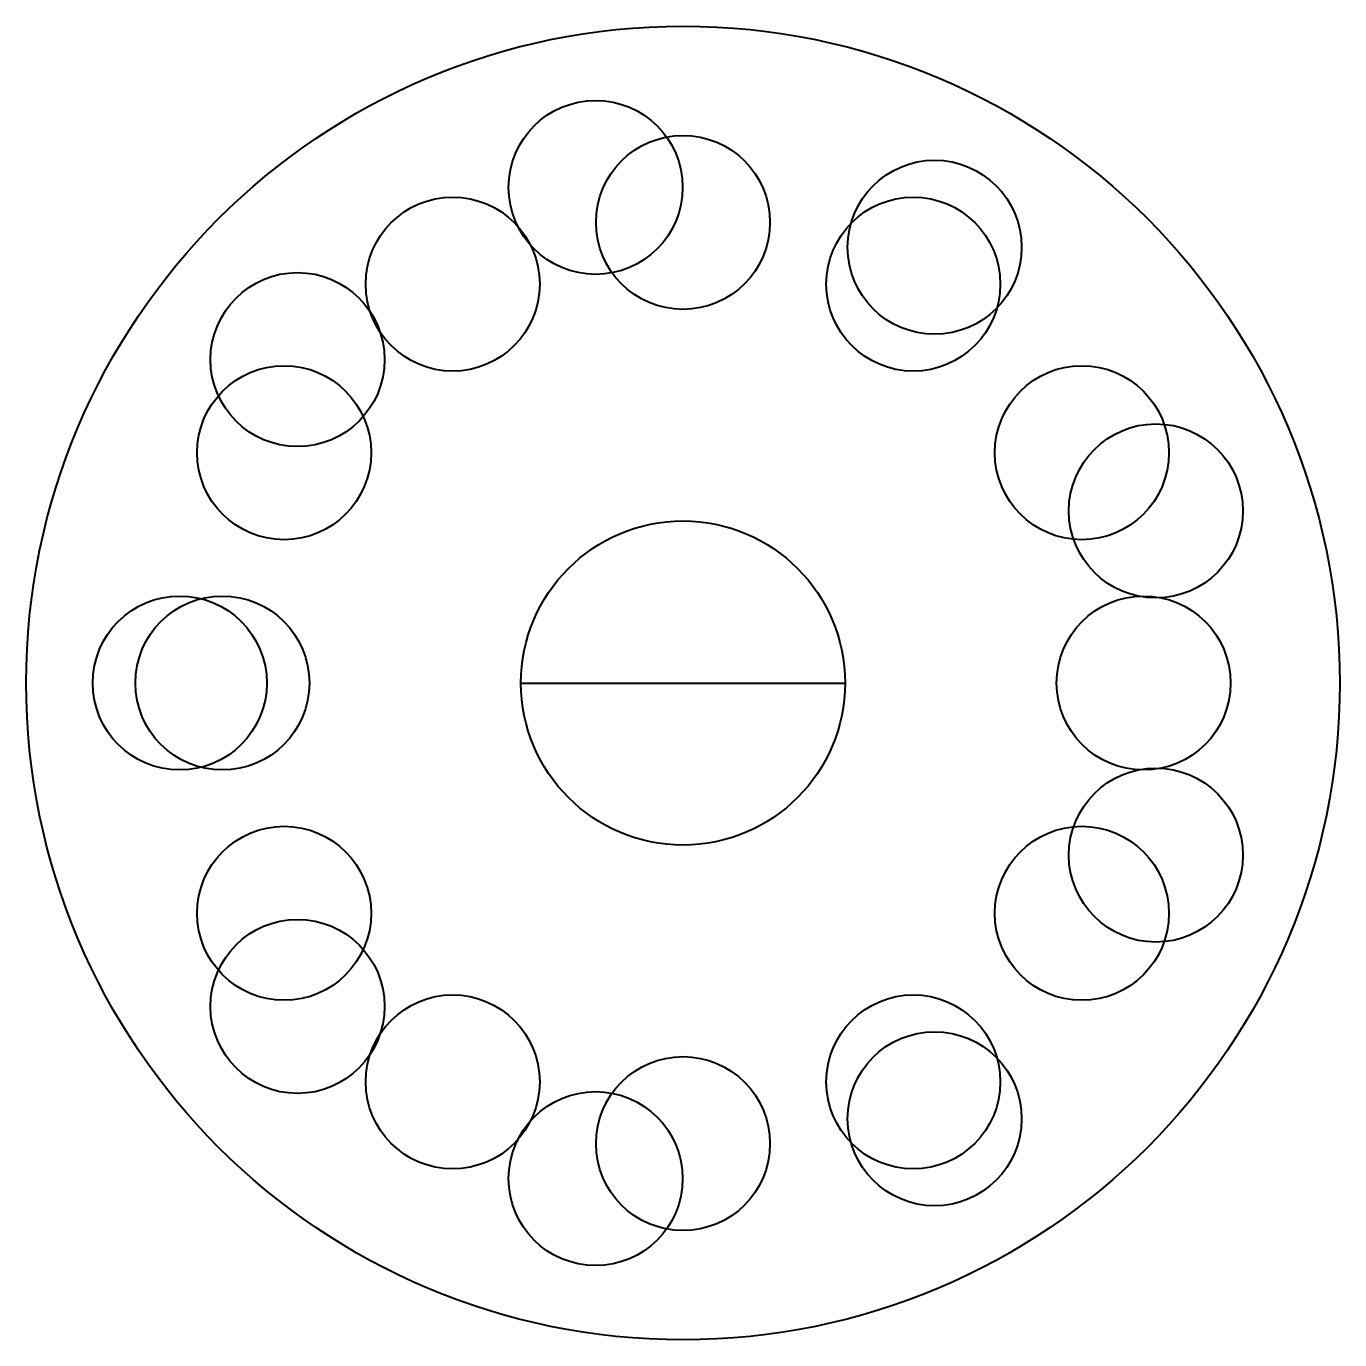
# Model space of a CAD drawing. Header units: millimetres. Extents: x -38.5 to 38.5, y -38.5 to 38.5.
import ezdxf

# ---------------------------------------------------------------- set-up
doc = ezdxf.new("R2010")
doc.units = ezdxf.units.MM
doc.layers.add('ModelSketch_Visible', color=7, linetype='Continuous', lineweight=40)

msp = doc.modelspace()

# ---------------------------------------------------------------- linework, layer by layer
at = {"layer": 'ModelSketch_Visible'}
msp.add_line((-9.5, 0), (9.5, 0), dxfattribs=at)
for centre, radius in [((0, 0), 38.5), ((-5.123, 29.052), 5.1), ((0, 27), 5.1), ((14.75, 25.548), 5.1), ((-13.5, 23.383), 5.1), ((13.5, 23.383), 5.1), ((-22.598, 18.962), 5.1), ((-23.383, 13.5), 5.1), ((23.383, 13.5), 5.1), ((27.721, 10.09), 5.1), ((0, 0), 9.5), ((-29.5, 0), 5.1), ((-27, 0), 5.1), ((27, 0), 5.1), ((27.721, -10.09), 5.1), ((-23.383, -13.5), 5.1), ((23.383, -13.5), 5.1), ((-22.598, -18.962), 5.1), ((-13.5, -23.383), 5.1), ((13.5, -23.383), 5.1), ((14.75, -25.548), 5.1), ((0, -27), 5.1), ((-5.123, -29.052), 5.1)]:
    msp.add_circle(centre, radius, dxfattribs=at)

doc.saveas('drawing.dxf')
